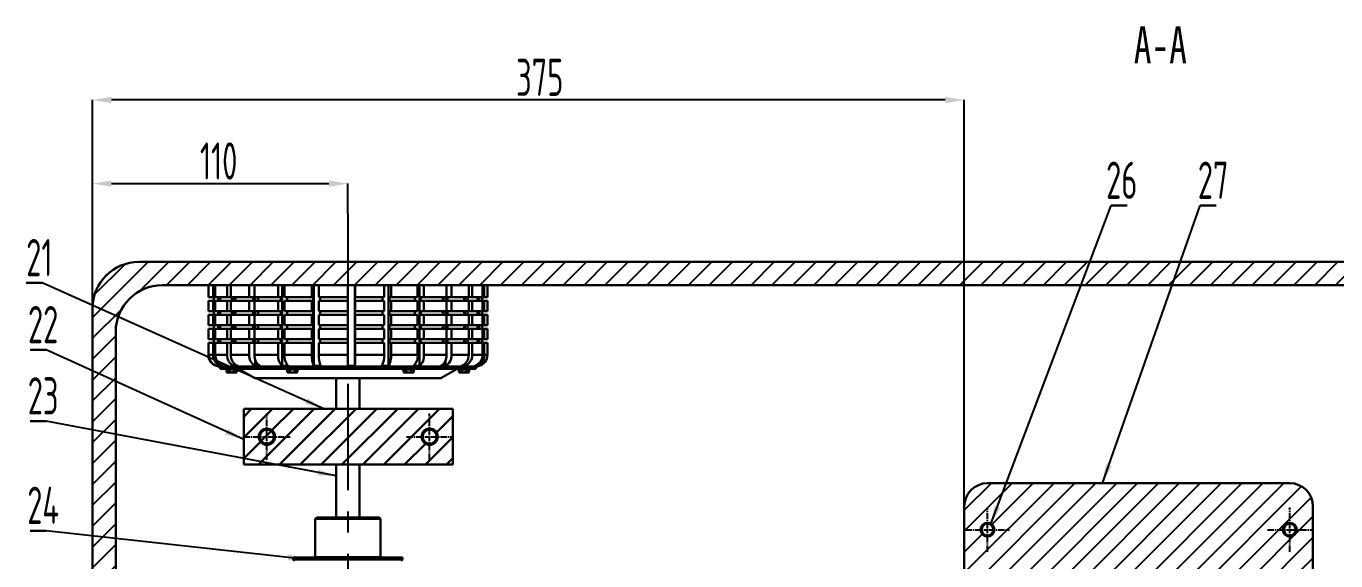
# Model space of a CAD drawing. Header units: millimetres. Extents: x 0 to 4412, y -498 to 1086.
# Drawn here: x 3577.6 to 3859.3, y 465.4 to 580.4 of the extents above; entities that cross this region are included whole.
import ezdxf

# ---------------------------------------------------------------- set-up
doc = ezdxf.new("R2010")
doc.units = ezdxf.units.MM
doc.header["$LTSCALE"] = 1.8
doc.header["$PDSIZE"] = -1
doc.linetypes.add('CENTER2', pattern=[1.125, 0.75, -0.125, 0.125, -0.125])
doc.linetypes.add('CENTERX2', pattern=[20.32, 12.7, -2.54, 2.54, -2.54])
doc.layers.add('10', color=7, linetype='Continuous')
doc.styles.add('SLDTEXTSTYLE3', font='TXT', dxfattribs={"width": 0.7})
doc.dimstyles.new('SLDDIMSTYLE0', dxfattribs={"dimtxt": 3.5, "dimasz": 4.08, "dimexe": 0, "dimexo": 0.0625, "dimgap": 0.875, "dimtad": 2, "dimlfac": 2, "dimrnd": 1e-09, "dimzin": 12, "dimdsep": 46, "dimtxsty": 'SLDTEXTSTYLE3', "dimsah": 1, "dimcen": 0.09, "dimadec": 0, "dimazin": 3, "dimtfac": 1, "dimtofl": 0, "dimtmove": 0, "dimatfit": 3, "dimfxl": 1, "dimfrac": 2, "dimtolj": 1, "dimtzin": 12, "dimarcsym": 0})
doc.dimstyles.new('SLDDIMSTYLE2', dxfattribs={"dimtxt": 0.18, "dimasz": 4.08, "dimexe": 0, "dimexo": 0.0625, "dimgap": 0, "dimtad": 0, "dimtih": 1, "dimtoh": 1, "dimdec": 0, "dimrnd": 1e-09, "dimzin": 0, "dimdsep": 46, "dimtxsty": 'Standard', "dimsah": 1, "dimcen": 0.09, "dimadec": 0, "dimazin": 0, "dimtfac": 4.08, "dimtdec": 0, "dimtofl": 0, "dimtmove": 0, "dimatfit": 3, "dimfxl": 1, "dimfrac": 2, "dimtolj": 1, "dimtzin": 0, "dimarcsym": 0})
pattern_1 = [(45, (3469.7558, 278.91), (-2.245064, 2.245064), [])]

# ---------------------------------------------------------------- blocks, each defined once
blk = doc.blocks.new('*D59')
at = {"layer": '10', "color": 0, "lineweight": -2, "transparency": 16777216}
for p, q in [((3591.89, 519.79), (3591.89, 546.56)), ((3595.97, 546.56), (3642.73, 546.56)), ((3646.81, 540.13), (3646.81, 546.56))]:
    blk.add_line(p, q, dxfattribs=at)
at = {"layer": '10', "color": 0, "transparency": 16777216}
for points in [[(3595.97, 547.24), (3595.97, 545.88), (3591.89, 546.56)], [(3642.73, 547.24), (3642.73, 545.88), (3646.81, 546.56)]]:
    blk.add_solid(points, dxfattribs=at)
at = {"layer": 'Defpoints', "color": 0, "transparency": 16777216}
for p in [(3646.81, 546.56), (3646.81, 540.07), (3591.89, 519.72)]:
    blk.add_point(p, dxfattribs=at)
at = {"layer": '10', "color": 0, "lineweight": 25, "transparency": 16777216, "insert": (3619.02, 555.43), "char_height": 3.5, "attachment_point": 2, "style": 'SLDTEXTSTYLE3'}
blk.add_mtext('\\A1;{\\Fgbenor|c134;\\H2.28571x;110}', dxfattribs=at)
blk = doc.blocks.new('*D60')
at = {"layer": '10', "color": 0, "lineweight": -2, "transparency": 16777216}
for p, q in [((3591.89, 519.79), (3591.89, 564.56)), ((3775.31, 564.56), (3595.97, 564.56)), ((3779.39, 477.19), (3779.39, 564.56))]:
    blk.add_line(p, q, dxfattribs=at)
at = {"layer": '10', "color": 0, "transparency": 16777216}
for points in [[(3595.97, 565.24), (3595.97, 563.88), (3591.89, 564.56)], [(3775.31, 565.24), (3775.31, 563.88), (3779.39, 564.56)]]:
    blk.add_solid(points, dxfattribs=at)
at = {"layer": 'Defpoints', "color": 0, "transparency": 16777216}
for p in [(3591.89, 564.56), (3591.89, 519.72), (3779.39, 477.12)]:
    blk.add_point(p, dxfattribs=at)
at = {"layer": '10', "color": 0, "lineweight": 25, "transparency": 16777216, "insert": (3688.07, 573.43), "char_height": 3.5, "attachment_point": 2, "style": 'SLDTEXTSTYLE3'}
blk.add_mtext('\\A1;{\\Fgbenor|c134;\\H2.28571x;375}', dxfattribs=at)
blk = doc.blocks.new('SW_NOTE_0_21')
at = {"layer": '10', "color": 0}
for p, q in [((-3.46, 0), (0, 0)), ((0, 0), (-3.46, 0)), ((-3.46, 0), (0, 0)), ((0, 0), (-3.46, 0)), ((-3.46, 0), (0, 0)), ((0, 0), (-3.46, 0))]:
    blk.add_line(p, q, dxfattribs=at)
at = {"layer": '10', "color": 0, "insert": (-0.64, 9.45), "char_height": 8, "attachment_point": 2, "style": 'SLDTEXTSTYLE3'}
blk.add_mtext('{\\Fgbenor|c134;22}', dxfattribs=at)
blk = doc.blocks.new('SW_NOTE_0_22')
at = {"layer": '10', "color": 0}
for p, q in [((-3.46, 0), (0, 0)), ((0, 0), (-3.46, 0)), ((-3.46, 0), (0, 0)), ((0, 0), (-3.46, 0)), ((-3.46, 0), (0, 0)), ((0, 0), (-3.46, 0))]:
    blk.add_line(p, q, dxfattribs=at)
at = {"layer": '10', "color": 0, "insert": (-0.64, 9.45), "char_height": 8, "attachment_point": 2, "style": 'SLDTEXTSTYLE3'}
blk.add_mtext('{\\Fgbenor|c134;23}', dxfattribs=at)
blk = doc.blocks.new('SW_NOTE_0_23')
at = {"layer": '10', "color": 0}
for p, q in [((-3.46, 0), (0, 0)), ((0, 0), (-3.46, 0)), ((-3.46, 0), (0, 0)), ((0, 0), (-3.46, 0)), ((-3.46, 0), (0, 0)), ((0, 0), (-3.46, 0))]:
    blk.add_line(p, q, dxfattribs=at)
at = {"layer": '10', "color": 0, "insert": (-0.64, 9.45), "char_height": 8, "attachment_point": 2, "style": 'SLDTEXTSTYLE3'}
blk.add_mtext('{\\Fgbenor|c134;24}', dxfattribs=at)
blk = doc.blocks.new('SW_NOTE_0_25')
at = {"layer": '10', "color": 0}
for p, q in [((0, 0), (3.46, 0)), ((3.46, 0), (0, 0)), ((0, 0), (3.46, 0)), ((3.46, 0), (0, 0)), ((0, 0), (3.46, 0)), ((3.46, 0), (0, 0))]:
    blk.add_line(p, q, dxfattribs=at)
at = {"layer": '10', "color": 0, "insert": (2.82, 9.45), "char_height": 8, "attachment_point": 2, "style": 'SLDTEXTSTYLE3'}
blk.add_mtext('{\\Fgbenor|c134;27}', dxfattribs=at)
blk = doc.blocks.new('SW_NOTE_0_32')
at = {"layer": '10', "color": 0}
for p, q in [((0, 0), (3.46, 0)), ((3.46, 0), (0, 0)), ((0, 0), (3.46, 0)), ((3.46, 0), (0, 0)), ((0, 0), (3.46, 0)), ((3.46, 0), (0, 0))]:
    blk.add_line(p, q, dxfattribs=at)
at = {"layer": '10', "color": 0, "insert": (2.27, 9.45), "char_height": 8, "attachment_point": 2, "style": 'SLDTEXTSTYLE3'}
blk.add_mtext('{\\Fgbenor|c134;26}', dxfattribs=at)
blk = doc.blocks.new('SW_NOTE_0_33')
at = {"layer": '10', "color": 0}
for p, q in [((-3.46, 0), (0, 0)), ((0, 0), (-3.46, 0)), ((-3.46, 0), (0, 0)), ((0, 0), (-3.46, 0)), ((-3.46, 0), (0, 0)), ((0, 0), (-3.46, 0))]:
    blk.add_line(p, q, dxfattribs=at)
at = {"layer": '10', "color": 0, "insert": (-0.64, 9.45), "char_height": 8, "attachment_point": 2, "style": 'SLDTEXTSTYLE3'}
blk.add_mtext('{\\Fgbenor|c134;21}', dxfattribs=at)
blk = doc.blocks.new('*U69')
at = {"color": 0, "linetype": 'CENTER2', "transparency": 16777216}
for p, q in [((0, 0.25), (0, 4.75)), ((-4.75, 0), (-0.25, 0)), ((0.25, 0), (4.75, 0)), ((0, -4.75), (0, -0.25))]:
    blk.add_line(p, q, dxfattribs=at)
at = {"color": 0, "linetype": 'Continuous', "transparency": 16777216}
for p, q in [((-0.125, 0), (0.125, 0)), ((0, -0.125), (0, 0.125))]:
    blk.add_line(p, q, dxfattribs=at)
blk = doc.blocks.new('*U70')
at = {"color": 0, "linetype": 'CENTER2', "transparency": 16777216}
for p, q in [((0, 0.25), (0, 4.75)), ((-4.75, 0), (-0.25, 0)), ((0.25, 0), (4.75, 0)), ((0, -4.75), (0, -0.25))]:
    blk.add_line(p, q, dxfattribs=at)
at = {"color": 0, "linetype": 'Continuous', "transparency": 16777216}
for p, q in [((-0.125, 0), (0.125, 0)), ((0, -0.125), (0, 0.125))]:
    blk.add_line(p, q, dxfattribs=at)
blk = doc.blocks.new('*U77')
at = {"color": 0, "linetype": 'CENTER2', "transparency": 16777216}
for p, q in [((0, 0.3), (0, 5)), ((-5, 0), (-0.3, 0)), ((0.3, 0), (5, 0)), ((0, -5), (0, -0.3))]:
    blk.add_line(p, q, dxfattribs=at)
at = {"color": 0, "linetype": 'Continuous', "transparency": 16777216}
for p, q in [((-0.15, 0), (0.15, 0)), ((0, -0.15), (0, 0.15))]:
    blk.add_line(p, q, dxfattribs=at)
blk = doc.blocks.new('*U78')
at = {"color": 0, "linetype": 'CENTER2', "transparency": 16777216}
for p, q in [((0, 0.3), (0, 5)), ((-5, 0), (-0.3, 0)), ((0.3, 0), (5, 0)), ((0, -5), (0, -0.3))]:
    blk.add_line(p, q, dxfattribs=at)
at = {"color": 0, "linetype": 'Continuous', "transparency": 16777216}
for p, q in [((-0.15, 0), (0.15, 0)), ((0, -0.15), (0, 0.15))]:
    blk.add_line(p, q, dxfattribs=at)

msp = doc.modelspace()

# ---------------------------------------------------------------- hatches: boundary and pattern name
at = {"layer": '10', "linetype": 'Continuous', "lineweight": 25}
h = msp.add_hatch(dxfattribs=at)
h.set_pattern_fill('ANSI31', color=256, style=0)
h.set_pattern_definition(pattern_1)
edge = h.paths.add_edge_path(flags=0)
edge.add_line((3601.8856, 309.524), (4031.8856, 309.524))
edge.add_arc((4031.8856, 319.524), 10, 270, 360)
edge.add_line((4041.8856, 319.524), (4041.8856, 519.724))
edge.add_arc((4031.8856, 519.724), 10, 0, 90)
edge.add_line((4031.8856, 529.724), (3601.8856, 529.724))
edge.add_arc((3601.8856, 519.724), 10, 90, 180)
edge.add_line((3591.8856, 519.724), (3591.8856, 319.524))
edge.add_arc((3601.8856, 319.524), 10, 180, 270)
edge = h.paths.add_edge_path(flags=0)
edge.add_arc((3606.8856, 324.524), 10, 180, 270, ccw=False)
edge.add_line((3596.8856, 324.524), (3596.8856, 514.724))
edge.add_arc((3606.8856, 514.724), 10, 90, 180, ccw=False)
edge.add_line((3606.8856, 524.724), (4026.8856, 524.724))
edge.add_arc((4026.8856, 514.724), 10, 0, 90, ccw=False)
edge.add_line((4036.8856, 514.724), (4036.8856, 324.524))
edge.add_arc((4026.8856, 324.524), 10, -90, 0, ccw=False)
edge.add_line((4026.8856, 314.524), (3606.8856, 314.524))
at = {"layer": '10', "linetype": 'Continuous', "lineweight": 30}
h = msp.add_hatch(dxfattribs=at)
h.set_pattern_fill('ANSI31', color=256, style=0)
h.set_pattern_definition(pattern_1)
h.paths.add_polyline_path([(3624.398, 486.124), (3669.398, 486.124), (3669.398, 498.124), (3624.398, 498.124)], flags=0)
edge = h.paths.add_edge_path(flags=0)
edge.add_arc((3664.398, 492.124), 1.75, 0, 360)
edge = h.paths.add_edge_path(flags=0)
edge.add_arc((3629.398, 492.124), 1.75, 0, 360)
h = msp.add_hatch(dxfattribs=at)
h.set_pattern_fill('ANSI32', color=256, style=0)
h.set_pattern_definition([(45, (3469.756, 278.91), (-6.7352, 6.7352), []), (45, (3474.246, 278.91), (-6.7352, 6.7352), [])])
edge = h.paths.add_edge_path(flags=0)
edge.add_arc((3629.398, 492.124), 1.5, 0, 360)
at = {"layer": '10', "linetype": 'Continuous', "lineweight": 25}
h = msp.add_hatch(dxfattribs=at)
h.set_pattern_fill('ANSI31', color=256, style=0)
h.set_pattern_definition(pattern_1)
edge = h.paths.add_edge_path(flags=0)
edge.add_line((3854.3856, 362.124), (3854.3856, 477.124))
edge.add_arc((3849.3856, 477.124), 5, 0, 90)
edge.add_line((3849.3856, 482.124), (3784.3856, 482.124))
edge.add_arc((3784.3856, 477.124), 5, 90, 180)
edge.add_line((3779.3856, 477.124), (3779.3856, 362.124))
edge.add_arc((3784.3856, 362.124), 5, 180, 270)
edge.add_line((3784.3856, 357.124), (3849.3856, 357.124))
edge.add_arc((3849.3856, 362.124), 5, 270, 360)
edge = h.paths.add_edge_path(flags=0)
edge.add_arc((3849.3856, 472.124), 1.25, 0, 360)
edge = h.paths.add_edge_path(flags=0)
edge.add_arc((3849.3856, 367.124), 1.25, 0, 360)
edge = h.paths.add_edge_path(flags=0)
edge.add_arc((3784.3856, 472.124), 1.25, 0, 360)
edge = h.paths.add_edge_path(flags=0)
edge.add_arc((3784.3856, 367.124), 1.25, 0, 360)

# ---------------------------------------------------------------- linework, layer by layer
at = {"color": 7, "linetype": 'Continuous', "lineweight": 30}
for p, q in [((3601.8856, 529.724), (4031.8856, 529.724)), ((3606.8856, 524.724), (4026.8856, 524.724)), ((3616.8084, 522.124), (3616.8084, 524.724)), ((3616.8502, 524.724), (3616.8502, 522.124)), ((3617.8339, 522.124), (3617.8339, 524.724)), ((3618.2806, 524.724), (3618.2806, 522.124)), ((3620.834, 522.124), (3620.834, 524.724)), ((3621.6552, 524.724), (3621.6552, 522.124)), ((3625.6042, 522.124), (3625.6042, 524.724)), ((3626.7439, 524.724), (3626.7439, 522.124)), ((3631.8194, 522.124), (3631.8194, 524.724)), ((3632.6938, 524.724), (3632.6938, 507.3391)), ((3633.2, 524.724), (3633.2, 522.124)), ((3639.0561, 522.124), (3639.0561, 524.724)), ((3639.5083, 524.724), (3639.5083, 507.3391)), ((3640.5835, 524.724), (3640.5835, 522.124)), ((3646.8211, 522.124), (3646.8211, 524.724)), ((3648.2988, 524.724), (3648.2988, 507.3391)), ((3648.3912, 524.724), (3648.3912, 522.124)), ((3654.5852, 522.124), (3654.5852, 524.724)), ((3655.5495, 524.724), (3655.5495, 507.3391)), ((3656.091, 524.724), (3656.091, 522.124)), ((3661.8194, 522.124), (3661.8194, 524.724)), ((3662.2045, 524.724), (3662.2045, 507.3391)), ((3663.1582, 524.724), (3663.1582, 522.124)), ((3668.0306, 522.124), (3668.0306, 524.724)), ((3669.1112, 524.724), (3669.1112, 522.124)), ((3672.7955, 522.124), (3672.7955, 524.724)), ((3673.5443, 524.724), (3673.5443, 522.124)), ((3675.7894, 522.124), (3675.7894, 524.724)), ((3676.1554, 524.724), (3676.1554, 522.124)), ((3676.8084, 522.124), (3676.8084, 524.724)), ((3616.8502, 522.124), (3616.8084, 522.124)), ((3616.8084, 521.324), (3616.8084, 519.124)), ((3616.8502, 521.324), (3616.8084, 521.324)), ((3617.8339, 522.124), (3616.8502, 522.124)), ((3616.8502, 521.324), (3616.8502, 519.124)), ((3617.8339, 521.324), (3616.8502, 521.324)), ((3618.2806, 522.124), (3617.8339, 522.124)), ((3617.8339, 521.324), (3617.8339, 519.124)), ((3618.2806, 521.324), (3617.8339, 521.324)), ((3617.9584, 522.124), (3617.9584, 521.324)), ((3617.9986, 521.324), (3617.9986, 522.124)), ((3620.834, 522.124), (3618.2806, 522.124)), ((3618.2806, 521.324), (3618.2806, 519.124)), ((3620.834, 521.324), (3618.2806, 521.324)), ((3618.9446, 522.124), (3618.9446, 521.324)), ((3619.3742, 521.324), (3619.3742, 522.124)), ((3621.6552, 522.124), (3620.834, 522.124)), ((3620.834, 521.324), (3620.834, 519.124)), ((3621.6552, 521.324), (3620.834, 521.324)), ((3625.6042, 522.124), (3621.6552, 522.124)), ((3621.6552, 521.324), (3621.6552, 519.124)), ((3625.6042, 521.324), (3621.6552, 521.324)), ((3621.8297, 522.124), (3621.8297, 521.324)), ((3622.3492, 522.124), (3622.3492, 521.324)), ((3622.6194, 521.324), (3622.6194, 522.124)), ((3626.417, 522.124), (3625.6042, 522.124)), ((3625.6042, 521.324), (3625.6042, 519.124)), ((3626.417, 521.324), (3625.6042, 521.324)), ((3626.417, 522.124), (3626.417, 521.324)), ((3631.8194, 522.124), (3626.7439, 522.124)), ((3626.7439, 521.324), (3626.7439, 519.124)), ((3631.8194, 521.324), (3626.7439, 521.324)), ((3626.8411, 522.124), (3626.8411, 521.324)), ((3627.5131, 521.324), (3627.5131, 522.124)), ((3632.394, 522.124), (3631.8194, 522.124)), ((3631.8194, 521.324), (3631.8194, 519.124)), ((3632.394, 521.324), (3631.8194, 521.324)), ((3632.394, 522.124), (3632.394, 521.324)), ((3639.0561, 522.124), (3633.2, 522.124)), ((3633.2, 521.324), (3633.2, 519.124)), ((3639.0561, 521.324), (3633.2, 521.324)), ((3633.7217, 521.324), (3633.7217, 522.124)), ((3639.3533, 522.124), (3639.0561, 522.124)), ((3639.0561, 521.324), (3639.0561, 519.124)), ((3639.3533, 521.324), (3639.0561, 521.324)), ((3639.3533, 522.124), (3639.3533, 521.324)), ((3646.8211, 522.124), (3640.5835, 522.124)), ((3640.5835, 521.324), (3640.5835, 519.124)), ((3646.8211, 521.324), (3640.5835, 521.324)), ((3640.8221, 521.324), (3640.8221, 522.124)), ((3646.8206, 522.124), (3646.8206, 521.324)), ((3646.8211, 521.324), (3646.8211, 519.124)), ((3648.3305, 521.324), (3648.3305, 522.124)), ((3648.3912, 522.124), (3648.3305, 522.124)), ((3648.3912, 521.324), (3648.3305, 521.324)), ((3654.5852, 522.124), (3648.3912, 522.124)), ((3648.3912, 521.324), (3648.3912, 519.124)), ((3654.5852, 521.324), (3648.3912, 521.324)), ((3654.2871, 522.124), (3654.2871, 521.324)), ((3654.5852, 521.324), (3654.5852, 519.124)), ((3655.7352, 521.324), (3655.7352, 522.124)), ((3656.091, 522.124), (3655.7352, 522.124)), ((3656.091, 521.324), (3655.7352, 521.324)), ((3661.8194, 522.124), (3656.091, 522.124)), ((3656.091, 521.324), (3656.091, 519.124)), ((3661.8194, 521.324), (3656.091, 521.324)), ((3661.244, 522.124), (3661.244, 521.324)), ((3661.8194, 521.324), (3661.8194, 519.124)), ((3663.1582, 522.124), (3662.5315, 522.124)), ((3662.5315, 521.324), (3662.5315, 522.124)), ((3663.1582, 521.324), (3662.5315, 521.324)), ((3668.0306, 522.124), (3663.1582, 522.124)), ((3663.1582, 521.324), (3663.1582, 519.124)), ((3668.0306, 521.324), (3663.1582, 521.324)), ((3667.2171, 522.124), (3667.2171, 521.324)), ((3667.8102, 522.124), (3667.8102, 521.324)), ((3668.0306, 521.324), (3668.0306, 519.124)), ((3669.1112, 522.124), (3668.2563, 522.124)), ((3668.2563, 521.324), (3668.2563, 522.124)), ((3669.1112, 521.324), (3668.2563, 521.324)), ((3672.7955, 522.124), (3669.1112, 522.124)), ((3669.1112, 521.324), (3669.1112, 519.124)), ((3672.7955, 521.324), (3669.1112, 521.324)), ((3671.7993, 522.124), (3671.7993, 521.324)), ((3671.9847, 522.124), (3671.9847, 521.324)), ((3672.5195, 521.324), (3672.5195, 522.124)), ((3673.5443, 522.124), (3672.7955, 522.124)), ((3672.7955, 521.324), (3672.7955, 519.124)), ((3673.5443, 521.324), (3672.7955, 521.324)), ((3675.7894, 522.124), (3673.5443, 522.124)), ((3673.5443, 521.324), (3673.5443, 519.124)), ((3675.7894, 521.324), (3673.5443, 521.324)), ((3674.6785, 522.124), (3674.6785, 521.324)), ((3675.0305, 521.324), (3675.0305, 522.124)), ((3675.6584, 522.124), (3675.6584, 521.324)), ((3676.1554, 522.124), (3675.7894, 522.124)), ((3675.7894, 521.324), (3675.7894, 519.124)), ((3676.1554, 521.324), (3675.7894, 521.324)), ((3676.8084, 522.124), (3676.1554, 522.124)), ((3676.1554, 521.324), (3676.1554, 519.124)), ((3676.8084, 521.324), (3676.1554, 521.324)), ((3676.8084, 521.324), (3676.8084, 519.124)), ((3591.8856, 319.524), (3591.8856, 519.724)), ((3616.8502, 519.124), (3616.8084, 519.124)), ((3616.8084, 518.324), (3616.8084, 516.124)), ((3616.8502, 518.324), (3616.8084, 518.324)), ((3617.8339, 519.124), (3616.8502, 519.124)), ((3616.8502, 518.324), (3616.8502, 516.124)), ((3617.8339, 518.324), (3616.8502, 518.324)), ((3618.2806, 519.124), (3617.8339, 519.124)), ((3617.8339, 518.324), (3617.8339, 516.124)), ((3618.2806, 518.324), (3617.8339, 518.324)), ((3617.9584, 519.124), (3617.9584, 518.324)), ((3617.9986, 518.324), (3617.9986, 519.124)), ((3620.834, 519.124), (3618.2806, 519.124)), ((3618.2806, 518.324), (3618.2806, 516.124)), ((3620.834, 518.324), (3618.2806, 518.324)), ((3618.9446, 519.124), (3618.9446, 518.324)), ((3619.3742, 518.324), (3619.3742, 519.124)), ((3621.6552, 519.124), (3620.834, 519.124)), ((3620.834, 518.324), (3620.834, 516.124)), ((3621.6552, 518.324), (3620.834, 518.324)), ((3625.6042, 519.124), (3621.6552, 519.124)), ((3621.6552, 518.324), (3621.6552, 516.124)), ((3625.6042, 518.324), (3621.6552, 518.324)), ((3621.8297, 519.124), (3621.8297, 518.324)), ((3622.3492, 519.124), (3622.3492, 518.324)), ((3622.6194, 518.324), (3622.6194, 519.124)), ((3626.417, 519.124), (3625.6042, 519.124)), ((3625.6042, 518.324), (3625.6042, 516.124)), ((3626.417, 518.324), (3625.6042, 518.324)), ((3626.417, 519.124), (3626.417, 518.324)), ((3631.8194, 519.124), (3626.7439, 519.124)), ((3626.7439, 518.324), (3626.7439, 516.124)), ((3631.8194, 518.324), (3626.7439, 518.324)), ((3626.8411, 519.124), (3626.8411, 518.324)), ((3627.5131, 518.324), (3627.5131, 519.124)), ((3632.394, 519.124), (3631.8194, 519.124)), ((3631.8194, 518.324), (3631.8194, 516.124)), ((3632.394, 518.324), (3631.8194, 518.324)), ((3632.394, 519.124), (3632.394, 518.324)), ((3639.0561, 519.124), (3633.2, 519.124)), ((3633.2, 518.324), (3633.2, 516.124)), ((3639.0561, 518.324), (3633.2, 518.324)), ((3633.7217, 518.324), (3633.7217, 519.124)), ((3639.3533, 519.124), (3639.0561, 519.124)), ((3639.0561, 518.324), (3639.0561, 516.124)), ((3639.3533, 518.324), (3639.0561, 518.324)), ((3639.3533, 519.124), (3639.3533, 518.324)), ((3646.8211, 519.124), (3640.5835, 519.124)), ((3640.5835, 518.324), (3640.5835, 516.124)), ((3646.8211, 518.324), (3640.5835, 518.324)), ((3640.8221, 518.324), (3640.8221, 519.124)), ((3646.8206, 519.124), (3646.8206, 518.324)), ((3646.8211, 518.324), (3646.8211, 516.124)), ((3648.3305, 518.324), (3648.3305, 519.124)), ((3648.3912, 519.124), (3648.3305, 519.124)), ((3648.3912, 518.324), (3648.3305, 518.324)), ((3654.5852, 519.124), (3648.3912, 519.124)), ((3648.3912, 518.324), (3648.3912, 516.124)), ((3654.5852, 518.324), (3648.3912, 518.324)), ((3654.2871, 519.124), (3654.2871, 518.324)), ((3654.5852, 518.324), (3654.5852, 516.124)), ((3655.7352, 518.324), (3655.7352, 519.124)), ((3656.091, 519.124), (3655.7352, 519.124)), ((3656.091, 518.324), (3655.7352, 518.324)), ((3661.8194, 519.124), (3656.091, 519.124)), ((3656.091, 518.324), (3656.091, 516.124)), ((3661.8194, 518.324), (3656.091, 518.324)), ((3661.244, 519.124), (3661.244, 518.324)), ((3661.8194, 518.324), (3661.8194, 516.124)), ((3663.1582, 519.124), (3662.5315, 519.124)), ((3662.5315, 518.324), (3662.5315, 519.124)), ((3663.1582, 518.324), (3662.5315, 518.324)), ((3668.0306, 519.124), (3663.1582, 519.124)), ((3663.1582, 518.324), (3663.1582, 516.124)), ((3668.0306, 518.324), (3663.1582, 518.324)), ((3667.2171, 519.124), (3667.2171, 518.324)), ((3667.8102, 519.124), (3667.8102, 518.324)), ((3668.0306, 518.324), (3668.0306, 516.124)), ((3669.1112, 519.124), (3668.2563, 519.124)), ((3668.2563, 518.324), (3668.2563, 519.124)), ((3669.1112, 518.324), (3668.2563, 518.324)), ((3672.7955, 519.124), (3669.1112, 519.124)), ((3669.1112, 518.324), (3669.1112, 516.124)), ((3672.7955, 518.324), (3669.1112, 518.324)), ((3671.7993, 519.124), (3671.7993, 518.324)), ((3671.9847, 519.124), (3671.9847, 518.324)), ((3672.5195, 518.324), (3672.5195, 519.124)), ((3673.5443, 519.124), (3672.7955, 519.124)), ((3672.7955, 518.324), (3672.7955, 516.124)), ((3673.5443, 518.324), (3672.7955, 518.324)), ((3675.7894, 519.124), (3673.5443, 519.124)), ((3673.5443, 518.324), (3673.5443, 516.124)), ((3675.7894, 518.324), (3673.5443, 518.324)), ((3674.6785, 519.124), (3674.6785, 518.324)), ((3675.0305, 518.324), (3675.0305, 519.124)), ((3675.6584, 519.124), (3675.6584, 518.324)), ((3676.1554, 519.124), (3675.7894, 519.124)), ((3675.7894, 518.324), (3675.7894, 516.124)), ((3676.1554, 518.324), (3675.7894, 518.324)), ((3676.8084, 519.124), (3676.1554, 519.124)), ((3676.1554, 518.324), (3676.1554, 516.124)), ((3676.8084, 518.324), (3676.1554, 518.324)), ((3676.8084, 518.324), (3676.8084, 516.124)), ((3616.8502, 516.124), (3616.8084, 516.124)), ((3617.8339, 516.124), (3616.8502, 516.124)), ((3618.2806, 516.124), (3617.8339, 516.124)), ((3617.9584, 516.124), (3617.9584, 515.324)), ((3617.9986, 515.324), (3617.9986, 516.124)), ((3620.834, 516.124), (3618.2806, 516.124)), ((3618.9446, 516.124), (3618.9446, 515.324)), ((3619.3742, 515.324), (3619.3742, 516.124)), ((3621.6552, 516.124), (3620.834, 516.124)), ((3625.6042, 516.124), (3621.6552, 516.124)), ((3621.8297, 516.124), (3621.8297, 515.324)), ((3622.3492, 516.124), (3622.3492, 515.324)), ((3622.6194, 515.324), (3622.6194, 516.124)), ((3626.417, 516.124), (3625.6042, 516.124)), ((3626.417, 516.124), (3626.417, 515.324)), ((3631.8194, 516.124), (3626.7439, 516.124)), ((3626.8411, 516.124), (3626.8411, 515.324)), ((3627.5131, 515.324), (3627.5131, 516.124)), ((3632.394, 516.124), (3631.8194, 516.124)), ((3632.394, 516.124), (3632.394, 515.324)), ((3639.0561, 516.124), (3633.2, 516.124)), ((3633.7217, 515.324), (3633.7217, 516.124)), ((3639.3533, 516.124), (3639.0561, 516.124)), ((3639.3533, 516.124), (3639.3533, 515.324)), ((3646.8211, 516.124), (3640.5835, 516.124)), ((3640.8221, 515.324), (3640.8221, 516.124)), ((3646.8206, 516.124), (3646.8206, 515.324)), ((3648.3305, 515.324), (3648.3305, 516.124)), ((3648.3912, 516.124), (3648.3305, 516.124)), ((3654.5852, 516.124), (3648.3912, 516.124)), ((3654.2871, 516.124), (3654.2871, 515.324)), ((3655.7352, 515.324), (3655.7352, 516.124)), ((3656.091, 516.124), (3655.7352, 516.124)), ((3661.8194, 516.124), (3656.091, 516.124)), ((3661.244, 516.124), (3661.244, 515.324)), ((3663.1582, 516.124), (3662.5315, 516.124)), ((3662.5315, 515.324), (3662.5315, 516.124)), ((3668.0306, 516.124), (3663.1582, 516.124)), ((3667.2171, 516.124), (3667.2171, 515.324)), ((3667.8102, 516.124), (3667.8102, 515.324)), ((3669.1112, 516.124), (3668.2563, 516.124)), ((3668.2563, 515.324), (3668.2563, 516.124)), ((3672.7955, 516.124), (3669.1112, 516.124)), ((3671.7993, 516.124), (3671.7993, 515.324)), ((3671.9847, 516.124), (3671.9847, 515.324)), ((3672.5195, 515.324), (3672.5195, 516.124)), ((3673.5443, 516.124), (3672.7955, 516.124)), ((3675.7894, 516.124), (3673.5443, 516.124)), ((3674.6785, 516.124), (3674.6785, 515.324)), ((3675.0305, 515.324), (3675.0305, 516.124)), ((3675.6584, 516.124), (3675.6584, 515.324)), ((3676.1554, 516.124), (3675.7894, 516.124)), ((3676.8084, 516.124), (3676.1554, 516.124)), ((3596.8856, 324.524), (3596.8856, 514.724)), ((3616.8084, 515.324), (3616.8084, 513.124)), ((3616.8502, 515.324), (3616.8084, 515.324)), ((3616.8502, 513.124), (3616.8084, 513.124)), ((3616.8502, 515.324), (3616.8502, 513.124)), ((3617.8339, 515.324), (3616.8502, 515.324)), ((3617.8339, 513.124), (3616.8502, 513.124)), ((3617.8339, 515.324), (3617.8339, 513.124)), ((3618.2806, 515.324), (3617.8339, 515.324)), ((3618.2806, 513.124), (3617.8339, 513.124)), ((3617.9584, 513.124), (3617.9584, 512.324)), ((3617.9986, 512.324), (3617.9986, 513.124)), ((3618.2806, 515.324), (3618.2806, 513.124)), ((3620.834, 515.324), (3618.2806, 515.324)), ((3620.834, 513.124), (3618.2806, 513.124)), ((3618.9446, 513.124), (3618.9446, 512.324)), ((3619.3742, 512.324), (3619.3742, 513.124)), ((3620.834, 515.324), (3620.834, 513.124)), ((3621.6552, 515.324), (3620.834, 515.324)), ((3621.6552, 513.124), (3620.834, 513.124)), ((3621.6552, 515.324), (3621.6552, 513.124)), ((3625.6042, 515.324), (3621.6552, 515.324)), ((3625.6042, 513.124), (3621.6552, 513.124)), ((3621.8297, 513.124), (3621.8297, 512.324)), ((3622.3492, 513.124), (3622.3492, 512.324)), ((3622.6194, 512.324), (3622.6194, 513.124)), ((3625.6042, 515.324), (3625.6042, 513.124)), ((3626.417, 515.324), (3625.6042, 515.324)), ((3626.417, 513.124), (3625.6042, 513.124)), ((3626.417, 513.124), (3626.417, 512.324)), ((3626.7439, 515.324), (3626.7439, 513.124)), ((3631.8194, 515.324), (3626.7439, 515.324)), ((3631.8194, 513.124), (3626.7439, 513.124)), ((3626.8411, 513.124), (3626.8411, 512.324)), ((3627.5131, 512.324), (3627.5131, 513.124)), ((3631.8194, 515.324), (3631.8194, 513.124)), ((3632.394, 515.324), (3631.8194, 515.324)), ((3632.394, 513.124), (3631.8194, 513.124)), ((3632.394, 513.124), (3632.394, 512.324)), ((3633.2, 515.324), (3633.2, 513.124)), ((3639.0561, 515.324), (3633.2, 515.324)), ((3639.0561, 513.124), (3633.2, 513.124)), ((3633.7217, 512.324), (3633.7217, 513.124)), ((3639.0561, 515.324), (3639.0561, 513.124)), ((3639.3533, 515.324), (3639.0561, 515.324)), ((3639.3533, 513.124), (3639.0561, 513.124)), ((3639.3533, 513.124), (3639.3533, 512.324)), ((3640.5835, 515.324), (3640.5835, 513.124)), ((3646.8211, 515.324), (3640.5835, 515.324)), ((3646.8211, 513.124), (3640.5835, 513.124)), ((3640.8221, 512.324), (3640.8221, 513.124)), ((3646.8206, 513.124), (3646.8206, 512.324)), ((3646.8211, 515.324), (3646.8211, 513.124)), ((3648.3912, 515.324), (3648.3305, 515.324)), ((3648.3305, 512.324), (3648.3305, 513.124)), ((3648.3912, 513.124), (3648.3305, 513.124)), ((3648.3912, 515.324), (3648.3912, 513.124)), ((3654.5852, 515.324), (3648.3912, 515.324)), ((3654.5852, 513.124), (3648.3912, 513.124)), ((3654.2871, 513.124), (3654.2871, 512.324)), ((3654.5852, 515.324), (3654.5852, 513.124)), ((3656.091, 515.324), (3655.7352, 515.324)), ((3655.7352, 512.324), (3655.7352, 513.124)), ((3656.091, 513.124), (3655.7352, 513.124)), ((3656.091, 515.324), (3656.091, 513.124)), ((3661.8194, 515.324), (3656.091, 515.324)), ((3661.8194, 513.124), (3656.091, 513.124)), ((3661.244, 513.124), (3661.244, 512.324)), ((3661.8194, 515.324), (3661.8194, 513.124)), ((3663.1582, 515.324), (3662.5315, 515.324)), ((3663.1582, 513.124), (3662.5315, 513.124)), ((3662.5315, 512.324), (3662.5315, 513.124)), ((3663.1582, 515.324), (3663.1582, 513.124)), ((3668.0306, 515.324), (3663.1582, 515.324)), ((3668.0306, 513.124), (3663.1582, 513.124)), ((3667.2171, 513.124), (3667.2171, 512.324)), ((3667.8102, 513.124), (3667.8102, 512.324)), ((3668.0306, 515.324), (3668.0306, 513.124)), ((3669.1112, 515.324), (3668.2563, 515.324)), ((3669.1112, 513.124), (3668.2563, 513.124)), ((3668.2563, 512.324), (3668.2563, 513.124)), ((3669.1112, 515.324), (3669.1112, 513.124)), ((3672.7955, 515.324), (3669.1112, 515.324)), ((3672.7955, 513.124), (3669.1112, 513.124)), ((3671.7993, 513.124), (3671.7993, 512.324)), ((3671.9847, 513.124), (3671.9847, 512.324)), ((3672.5195, 512.324), (3672.5195, 513.124)), ((3672.7955, 515.324), (3672.7955, 513.124)), ((3673.5443, 515.324), (3672.7955, 515.324)), ((3673.5443, 513.124), (3672.7955, 513.124)), ((3673.5443, 515.324), (3673.5443, 513.124)), ((3675.7894, 515.324), (3673.5443, 515.324)), ((3675.7894, 513.124), (3673.5443, 513.124)), ((3674.6785, 513.124), (3674.6785, 512.324)), ((3675.0305, 512.324), (3675.0305, 513.124)), ((3675.6584, 513.124), (3675.6584, 512.324)), ((3675.7894, 515.324), (3675.7894, 513.124)), ((3676.1554, 515.324), (3675.7894, 515.324)), ((3676.1554, 513.124), (3675.7894, 513.124)), ((3676.1554, 515.324), (3676.1554, 513.124)), ((3676.8084, 515.324), (3676.1554, 515.324)), ((3676.8084, 513.124), (3676.1554, 513.124)), ((3676.8084, 515.324), (3676.8084, 513.124)), ((3616.8084, 512.324), (3616.8084, 509.724)), ((3616.8502, 512.324), (3616.8084, 512.324)), ((3616.8502, 512.324), (3616.8502, 509.724)), ((3617.8339, 512.324), (3616.8502, 512.324)), ((3617.8339, 512.324), (3617.8339, 509.724)), ((3618.2806, 512.324), (3617.8339, 512.324)), ((3618.2806, 512.324), (3618.2806, 509.724)), ((3620.834, 512.324), (3618.2806, 512.324)), ((3620.834, 512.324), (3620.834, 509.724)), ((3621.6552, 512.324), (3620.834, 512.324)), ((3621.6552, 512.324), (3621.6552, 509.724)), ((3625.6042, 512.324), (3621.6552, 512.324)), ((3625.6042, 512.324), (3625.6042, 509.724)), ((3626.417, 512.324), (3625.6042, 512.324)), ((3626.7439, 512.324), (3626.7439, 509.724)), ((3631.8194, 512.324), (3626.7439, 512.324)), ((3631.8194, 512.324), (3631.8194, 509.724)), ((3632.394, 512.324), (3631.8194, 512.324)), ((3633.2, 512.324), (3633.2, 509.724)), ((3639.0561, 512.324), (3633.2, 512.324)), ((3639.0561, 512.324), (3639.0561, 509.724)), ((3639.3533, 512.324), (3639.0561, 512.324)), ((3640.5835, 512.324), (3640.5835, 509.724)), ((3646.8211, 512.324), (3640.5835, 512.324)), ((3646.8211, 512.324), (3646.8211, 509.724)), ((3648.3912, 512.324), (3648.3305, 512.324)), ((3648.3912, 512.324), (3648.3912, 509.724)), ((3654.5852, 512.324), (3648.3912, 512.324)), ((3654.5852, 512.324), (3654.5852, 509.724)), ((3656.091, 512.324), (3655.7352, 512.324)), ((3656.091, 512.324), (3656.091, 509.724)), ((3661.8194, 512.324), (3656.091, 512.324)), ((3661.8194, 512.324), (3661.8194, 509.724)), ((3663.1582, 512.324), (3662.5315, 512.324)), ((3663.1582, 512.324), (3663.1582, 509.724)), ((3668.0306, 512.324), (3663.1582, 512.324)), ((3668.0306, 512.324), (3668.0306, 509.724)), ((3669.1112, 512.324), (3668.2563, 512.324)), ((3669.1112, 512.324), (3669.1112, 509.724)), ((3672.7955, 512.324), (3669.1112, 512.324)), ((3672.7955, 512.324), (3672.7955, 509.724)), ((3673.5443, 512.324), (3672.7955, 512.324)), ((3673.5443, 512.324), (3673.5443, 509.724)), ((3675.7894, 512.324), (3673.5443, 512.324)), ((3675.7894, 512.324), (3675.7894, 509.724)), ((3676.1554, 512.324), (3675.7894, 512.324)), ((3676.1554, 512.324), (3676.1554, 509.724)), ((3676.8084, 512.324), (3676.1554, 512.324)), ((3676.8084, 512.324), (3676.8084, 509.724)), ((3616.8502, 509.724), (3617.8339, 509.724)), ((3618.2806, 509.724), (3620.834, 509.724)), ((3618.5584, 507.3519), (3618.5584, 507.3391)), ((3618.5584, 507.3391), (3618.5977, 507.3391)), ((3619.3084, 507.224), (3619.3084, 506.724)), ((3674.3084, 507.224), (3619.3084, 507.224)), ((3619.5241, 507.5266), (3619.5241, 507.3391)), ((3619.5241, 507.3391), (3619.9447, 507.3391)), ((3621.6552, 509.724), (3625.6042, 509.724)), ((3622.3492, 507.8656), (3622.3492, 507.3391)), ((3622.3492, 507.3391), (3623.1225, 507.3391)), ((3626.7439, 509.724), (3631.8194, 509.724)), ((3626.8411, 508.8841), (3626.8411, 507.3391)), ((3626.8411, 507.3391), (3627.9143, 507.3391)), ((3632.6938, 507.3391), (3633.9938, 507.3391)), ((3633.2, 509.724), (3639.0561, 509.724)), ((3639.5083, 507.3391), (3640.9466, 507.3391)), ((3640.5835, 509.724), (3646.8211, 509.724)), ((3646.8204, 507.3391), (3648.2988, 507.3391)), ((3648.3912, 509.724), (3654.5852, 509.724)), ((3654.1316, 507.3391), (3655.5495, 507.3391)), ((3656.091, 509.724), (3661.8194, 509.724)), ((3660.9438, 507.3391), (3662.2045, 507.3391)), ((3663.1582, 509.724), (3668.0306, 509.724)), ((3666.7926, 507.3391), (3667.8102, 507.3391)), ((3667.8102, 508.5155), (3667.8102, 507.3391)), ((3669.1112, 509.724), (3672.7955, 509.724)), ((3671.2796, 507.3391), (3671.9847, 507.3391)), ((3671.9847, 507.7736), (3671.9847, 507.3391)), ((3673.5443, 509.724), (3675.7894, 509.724)), ((3674.0989, 507.3391), (3674.4435, 507.3391)), ((3674.3084, 506.724), (3674.3084, 507.224)), ((3674.4435, 507.4823), (3674.4435, 507.3391)), ((3676.1554, 509.724), (3676.8084, 509.724)), ((3619.3084, 506.724), (3674.3084, 506.724)), ((3620.7145, 506.599), (3620.7145, 506.0152)), ((3620.7145, 506.599), (3621.2658, 506.599)), ((3620.7145, 506.0152), (3620.8622, 505.9615)), ((3620.9902, 505.9615), (3620.7145, 506.0152)), ((3620.8622, 505.9615), (3620.9902, 505.9615)), ((3621.0497, 506.724), (3620.9247, 506.599)), ((3621.2658, 506.0152), (3620.9902, 505.9615)), ((3620.9902, 505.9615), (3621.8172, 505.9615)), ((3621.2658, 506.599), (3621.2658, 506.0152)), ((3621.2658, 506.599), (3622.3686, 506.599)), ((3621.8172, 505.9615), (3622.6443, 505.9615)), ((3622.3686, 506.599), (3622.3686, 506.0152)), ((3622.3686, 506.599), (3622.92, 506.599)), ((3622.6443, 505.9615), (3622.3686, 506.0152)), ((3622.7097, 506.599), (3622.5847, 506.724)), ((3622.92, 506.0152), (3622.6443, 505.9615)), ((3622.6443, 505.9615), (3622.7722, 505.9615)), ((3622.7722, 505.9615), (3622.92, 506.0152)), ((3622.92, 506.599), (3622.92, 506.0152)), ((3623.3084, 506.724), (3626.8084, 504.724)), ((3626.8084, 504.724), (3666.8084, 504.724)), ((3633.786, 506.599), (3633.786, 506.0152)), ((3633.786, 506.599), (3634.3374, 506.599)), ((3633.786, 506.0152), (3633.9337, 505.9615)), ((3634.0617, 505.9615), (3633.786, 506.0152)), ((3633.9337, 505.9615), (3634.0617, 505.9615)), ((3634.1212, 506.724), (3633.9962, 506.599)), ((3634.3374, 506.0152), (3634.0617, 505.9615)), ((3634.0617, 505.9615), (3634.8887, 505.9615)), ((3634.3374, 506.599), (3634.3374, 506.0152)), ((3634.3374, 506.599), (3635.4401, 506.599)), ((3634.8887, 505.9615), (3634.3374, 506.0152)), ((3635.4401, 506.0152), (3634.8887, 505.9615)), ((3634.8887, 505.9615), (3635.7158, 505.9615)), ((3635.4401, 506.599), (3635.4401, 506.0152)), ((3635.4401, 506.599), (3635.9915, 506.599)), ((3635.7812, 506.599), (3635.6562, 506.724)), ((3635.7158, 505.9615), (3635.8437, 505.9615)), ((3635.8437, 505.9615), (3635.9915, 506.0152)), ((3635.9915, 506.599), (3635.9915, 506.0152)), ((3644.3084, 504.724), (3644.3084, 498.124)), ((3649.3084, 498.124), (3649.3084, 504.724)), ((3658.7771, 506.599), (3658.7771, 506.0152)), ((3658.7771, 506.599), (3659.3285, 506.599)), ((3658.7771, 506.0152), (3658.9249, 505.9615)), ((3659.0528, 505.9615), (3658.9249, 505.9615)), ((3659.1124, 506.724), (3658.9874, 506.599)), ((3659.0528, 505.9615), (3659.8799, 505.9615)), ((3659.3285, 506.599), (3659.3285, 506.0152)), ((3659.3285, 506.599), (3660.4313, 506.599)), ((3659.8799, 505.9615), (3659.3285, 506.0152)), ((3660.4313, 506.0152), (3659.8799, 505.9615)), ((3659.8799, 505.9615), (3660.7069, 505.9615)), ((3660.4313, 506.599), (3660.4313, 506.0152)), ((3660.4313, 506.599), (3660.9826, 506.599)), ((3660.7069, 505.9615), (3660.4313, 506.0152)), ((3660.7724, 506.599), (3660.6474, 506.724)), ((3660.9826, 506.0152), (3660.7069, 505.9615)), ((3660.7069, 505.9615), (3660.8349, 505.9615)), ((3660.8349, 505.9615), (3660.9826, 506.0152)), ((3660.9826, 506.599), (3660.9826, 506.0152)), ((3666.8084, 504.724), (3670.3084, 506.724)), ((3670.6968, 506.599), (3670.6968, 506.0152)), ((3670.6968, 506.599), (3671.2482, 506.599)), ((3670.6968, 506.0152), (3670.8445, 505.9615)), ((3670.9725, 505.9615), (3670.6968, 506.0152)), ((3670.8445, 505.9615), (3670.9725, 505.9615)), ((3671.032, 506.724), (3670.907, 506.599)), ((3671.2482, 506.0152), (3670.9725, 505.9615)), ((3671.7995, 505.9615), (3670.9725, 505.9615)), ((3671.2482, 506.599), (3671.2482, 506.0152)), ((3671.2482, 506.599), (3672.3509, 506.599)), ((3671.7995, 505.9615), (3672.6266, 505.9615)), ((3672.3509, 506.599), (3672.3509, 506.0152)), ((3672.3509, 506.599), (3672.9023, 506.599)), ((3672.6266, 505.9615), (3672.3509, 506.0152)), ((3672.692, 506.599), (3672.567, 506.724)), ((3672.9023, 506.0152), (3672.6266, 505.9615)), ((3672.6266, 505.9615), (3672.7545, 505.9615)), ((3672.7545, 505.9615), (3672.9023, 506.0152)), ((3672.9023, 506.599), (3672.9023, 506.0152)), ((3624.398, 498.124), (3624.398, 486.124)), ((3624.398, 498.124), (3669.398, 498.124)), ((3669.398, 486.124), (3669.398, 498.124)), ((3669.398, 486.124), (3624.398, 486.124)), ((3644.3084, 486.124), (3644.3084, 474.724)), ((3649.3084, 474.724), (3649.3084, 486.124)), ((3784.3856, 482.124), (3849.3856, 482.124)), ((3779.3856, 362.124), (3779.3856, 477.124)), ((3854.3856, 477.124), (3854.3856, 362.124)), ((3640.1084, 474.724), (3639.8084, 474.424)), ((3639.8084, 474.424), (3639.8084, 466.224)), ((3653.8084, 474.424), (3639.8084, 474.424)), ((3640.1084, 474.724), (3653.5084, 474.724)), ((3653.8084, 474.424), (3653.5084, 474.724)), ((3653.8084, 466.224), (3653.8084, 474.424)), ((3635.0584, 466.124), (3635.0584, 465.724)), ((3655.1169, 466.124), (3635.0584, 466.124)), ((3635.3584, 465.724), (3635.0584, 465.424)), ((3655.1169, 465.724), (3635.0584, 465.724)), ((3639.8084, 466.224), (3653.8084, 466.224)), ((3658.5584, 466.124), (3655.1169, 466.124)), ((3658.5584, 465.724), (3655.1169, 465.724)), ((3658.5584, 465.424), (3658.2584, 465.724)), ((3658.5584, 465.724), (3658.5584, 466.124))]:
    msp.add_line(p, q, dxfattribs=at)
at = {"color": 7, "linetype": 'Continuous', "lineweight": 30, "flags": 128}
for points in [[(3646.8211, 509.724), (3646.8211, 509.3299), (3646.8211, 508.9458), (3646.821, 508.5811), (3646.8209, 508.2449), (3646.8208, 507.9458), (3646.8207, 507.691), (3646.8205, 507.4871), (3646.8204, 507.3391)], [(3639.8084, 466.224), (3639.7988, 466.1264), (3639.7983, 466.124)], [(3653.8185, 466.124), (3653.818, 466.1264), (3653.8084, 466.224)]]:
    msp.add_lwpolyline(points, dxfattribs=at)
at = {"color": 7, "linetype": 'Continuous', "lineweight": 30}
for centre, radius in [((3629.398, 492.124), 1.75), ((3629.398, 492.124), 1.5), ((3664.398, 492.124), 1.75), ((3664.398, 492.124), 1.5), ((3784.3856, 472.124), 1.5), ((3784.3856, 472.124), 1.25), ((3849.3856, 472.124), 1.5), ((3849.3856, 472.124), 1.25)]:
    msp.add_circle(centre, radius, dxfattribs=at)
for centre, radius, start, end in [((3601.8856, 519.724), 10, 90, 180), ((3606.8856, 514.724), 10, 90, 180), ((3619.3084, 509.724), 2.5, 179.999998, 252.542394), ((3619.3498, 509.7229), 2.4996, 179.975645, 252.490591), ((3620.3253, 509.6983), 2.4915, 179.410127, 251.241426), ((3620.7692, 509.6874), 2.4888, 179.158657, 250.655118), ((3619.3084, 509.724), 2.5, 252.542397, 270), ((3623.318, 509.6284), 2.4859, 177.796759, 247.061537), ((3624.1427, 509.6106), 2.4901, 177.390387, 245.813119), ((3628.1534, 509.5329), 2.5564, 175.714818, 239.112591), ((3629.3289, 509.513), 2.5936, 175.334432, 236.946975), ((3634.7277, 509.4375), 2.9224, 174.375526, 225.893373), ((3636.2685, 509.4208), 3.0834, 174.357502, 222.463618), ((3643.6921, 509.3677), 4.6497, 175.606181, 205.86777), ((3646.1975, 509.3587), 5.6259, 176.277343, 201.037476), ((3627.3769, 509.3433), 21.0177, 354.528072, 1.037721), ((3649.9616, 509.3679), 4.6373, 334.055968, 4.40354), ((3652.0887, 509.3788), 4.0172, 329.486429, 4.929021), ((3658.9133, 509.4378), 2.9202, 314.053354, 5.62327), ((3660.3706, 509.4556), 2.8005, 310.907042, 5.498345), ((3665.4818, 509.5333), 2.5559, 300.85407, 4.278758), ((3666.5879, 509.5532), 2.5291, 298.901587, 3.871046), ((3670.3115, 509.6287), 2.4858, 292.919476, 2.196808), ((3671.0613, 509.6454), 2.4843, 291.822032, 1.811697), ((3673.298, 509.6985), 2.4916, 288.750014, 0.586137), ((3674.3084, 509.724), 2.5, 270, 287.457603), ((3673.6612, 509.7075), 2.4943, 288.278738, 0.377514), ((3674.3084, 509.724), 2.5, 287.457603, 0), ((3784.3856, 477.124), 5, 90, 180), ((3849.3856, 477.124), 5, 0, 90)]:
    msp.add_arc(centre, radius, start, end, dxfattribs=at)
for points, knots in [([(3621.8172, 505.9615), (3621.679, 505.9674), (3621.4941, 505.9753), (3621.3119, 506.0072), (3621.2658, 506.0152)], [0, 0, 0, 0, 0.7469333, 1, 1, 1, 1]), ([(3622.3686, 506.0152), (3622.3637, 506.0143), (3622.182, 505.9814), (3621.9971, 505.9713), (3621.8172, 505.9615)], [0, 0, 0, 0, 0.02699522, 1, 1, 1, 1]), ([(3635.7158, 505.9615), (3635.6467, 505.9674), (3635.5542, 505.9753), (3635.4631, 506.0072), (3635.4401, 506.0152)], [0, 0, 0, 0, 0.7469333, 1, 1, 1, 1]), ([(3635.9915, 506.0152), (3635.989, 506.0143), (3635.8982, 505.9814), (3635.8057, 505.9713), (3635.7158, 505.9615)], [0, 0, 0, 0, 0.02699522, 1, 1, 1, 1]), ([(3659.0528, 505.9615), (3658.9629, 505.9713), (3658.8705, 505.9814), (3658.7796, 506.0143), (3658.7771, 506.0152)], [0, 0, 0, 0, 0.97300478, 1, 1, 1, 1]), ([(3659.3285, 506.0152), (3659.3055, 506.0072), (3659.2144, 505.9753), (3659.1219, 505.9674), (3659.0528, 505.9615)], [0, 0, 0, 0, 0.2530667, 1, 1, 1, 1]), ([(3671.7995, 505.9615), (3671.6197, 505.9713), (3671.4348, 505.9814), (3671.2531, 506.0143), (3671.2482, 506.0152)], [0, 0, 0, 0, 0.97300478, 1, 1, 1, 1]), ([(3672.3509, 506.0152), (3672.3048, 506.0072), (3672.1227, 505.9753), (3671.9377, 505.9674), (3671.7995, 505.9615)], [0, 0, 0, 0, 0.2530667, 1, 1, 1, 1])]:
    msp.add_open_spline(points, degree=3, knots=knots, dxfattribs=at)
at = {"layer": '10', "linetype": 'CENTERX2', "lineweight": 25}
msp.add_line((3646.8084, 540.0712), (3646.8084, 296.633), dxfattribs=at)

# ---------------------------------------------------------------- block references
at = {"linetype": 'CENTER2'}
for name, p in [('*U77', (3629.398, 492.124)), ('*U78', (3664.398, 492.124)), ('*U69', (3784.3856, 472.124)), ('*U70', (3849.3856, 472.124))]:
    msp.add_blockref(name, p, dxfattribs=at)
at = {"layer": '10', "lineweight": 30}
for name, p in [('SW_NOTE_0_32', (3810.9831, 541.8423)), ('SW_NOTE_0_25', (3830.0935, 541.8423)), ('SW_NOTE_0_33', (3581.082, 525.2031)), ('SW_NOTE_0_21', (3581.9057, 510.788)), ('SW_NOTE_0_22', (3581.9057, 495.4667)), ('SW_NOTE_0_23', (3581.9057, 471.9082))]:
    msp.add_blockref(name, p, dxfattribs=at)

# ---------------------------------------------------------------- texts
at = {"layer": '10', "insert": (3821.5563, 580.4351), "char_height": 8, "attachment_point": 2, "style": 'SLDTEXTSTYLE3'}
msp.add_mtext('A-A', dxfattribs=at)

# ---------------------------------------------------------------- dimensions: what is measured, and where the dimension line sits
at = {"layer": '10', "lineweight": 25}
for base, p1, p2, text, picture, middle in [((3591.8856, 564.5597), (3779.3856, 477.124), (3591.8856, 519.724), '{\\Fgbenor|c134;\\H2.28571x;<>}', '*D60', (3688.0663, 564.5597)), ((3646.8084, 546.5597), (3591.8856, 519.724), (3646.8084, 540.0712), '{\\Fgbenor|c134;\\H2.28571x;110}', '*D59', (3619.0188, 546.5597))]:
    dim = msp.add_linear_dim(base=base, p1=p1, p2=p2, angle=0, text=text, dimstyle='SLDDIMSTYLE0', dxfattribs=at)
    dim.commit()
    dim.dimension.update_dxf_attribs({"geometry": picture, "text_midpoint": middle, "dimtype": 160})

# ---------------------------------------------------------------- leaders
for points in [[(3785.0369, 473.1909), (3810.9831, 541.8423)], [(3809.1213, 482.124), (3830.0935, 541.8423)], [(3641.6138, 498.124), (3581.082, 525.2031)], [(3624.398, 491.51), (3581.9057, 510.788)], [(3644.3084, 483.6954), (3581.9057, 495.4667)], [(3638.0059, 465.724), (3581.9057, 471.9082)]]:
    msp.add_leader(points, dimstyle='SLDDIMSTYLE2', dxfattribs=at)

doc.saveas('drawing.dxf')
